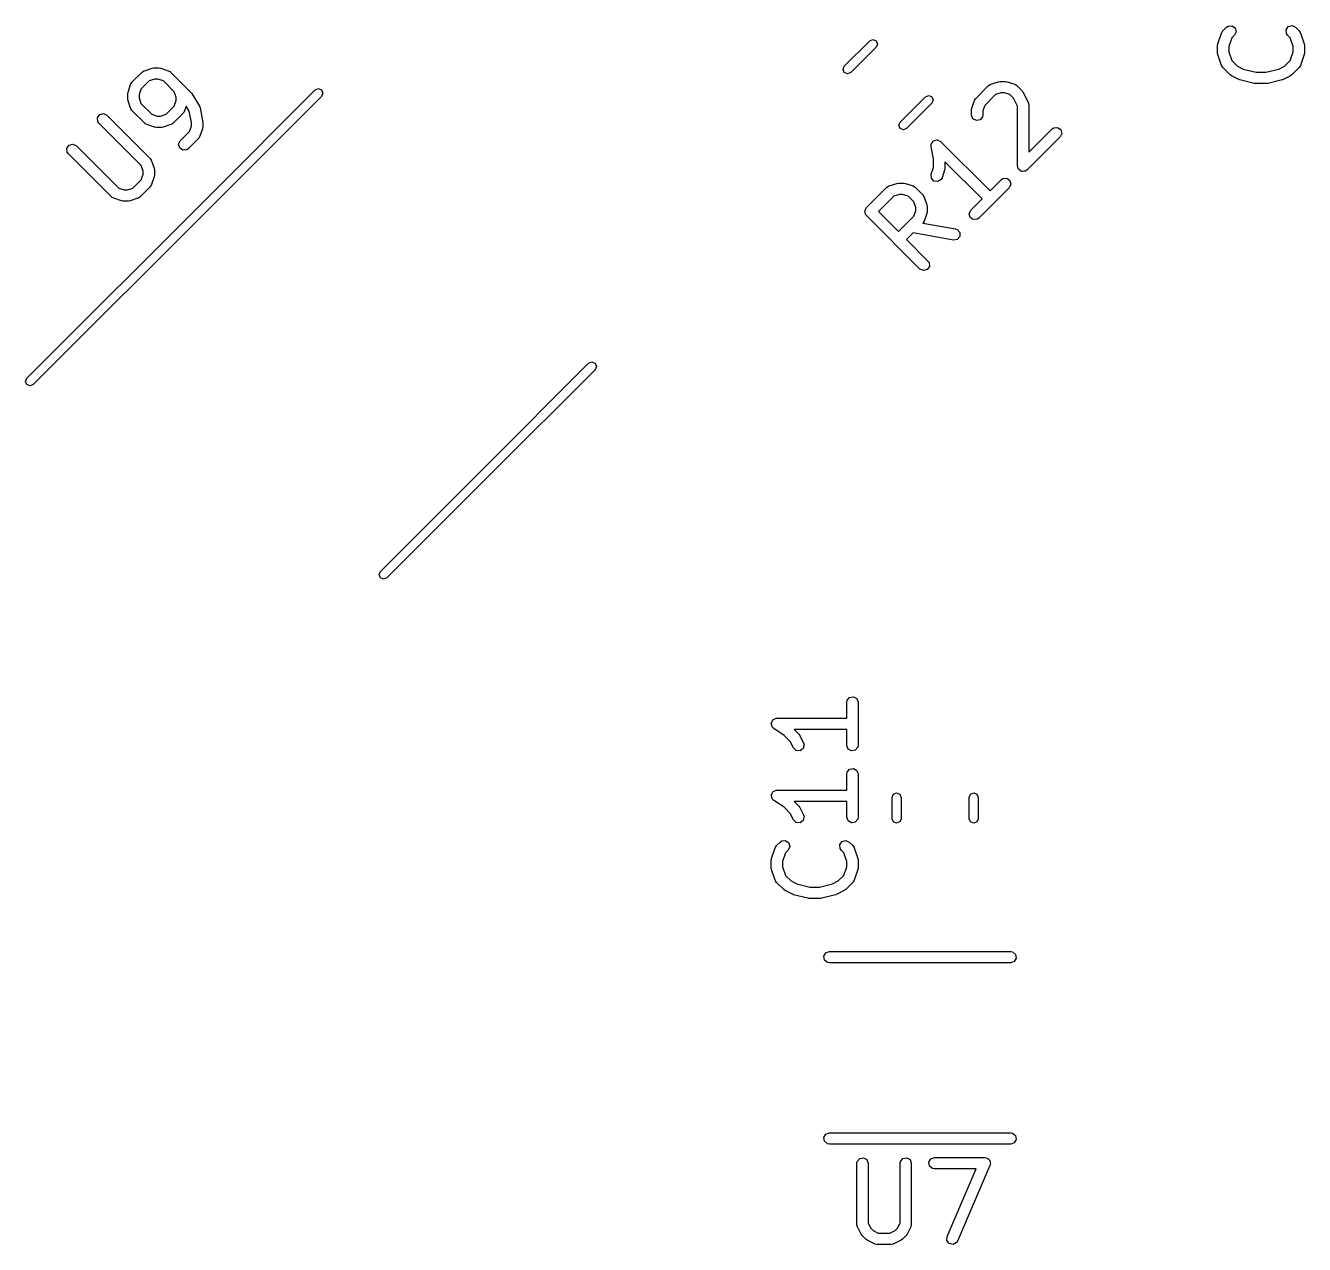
# Model space of a CAD drawing. Extents: x -1.52 to 1.51, y -1.53 to 1.54.
# Drawn here: x -0.805 to -0.138, y -1.378 to -0.742 of the extents above; entities that cross this region are included whole.
import ezdxf

# ---------------------------------------------------------------- set-up
doc = ezdxf.new("R2010")
doc.units = 0
doc.header["$MEASUREMENT"] = 0
doc.layers.add('BLACK', color=7, linetype='CONTINUOUS')

msp = doc.modelspace()

# ---------------------------------------------------------------- linework, layer by layer
at = {"layer": 'BLACK', "linetype": 'CONTINUOUS'}
for p, q in [((-0.18332, -0.75195), (-0.18144, -0.74633)), ((-0.18144, -0.74633), (-0.18096, -0.74543)), ((-0.18096, -0.74543), (-0.18081, -0.74533)), ((-0.18081, -0.74533), (-0.18073, -0.74518)), ((-0.18073, -0.74518), (-0.17886, -0.7433)), ((-0.17886, -0.7433), (-0.17802, -0.74271)), ((-0.17802, -0.74271), (-0.176, -0.74254)), ((-0.176, -0.74254), (-0.17435, -0.74369)), ((-0.17383, -0.74565), (-0.17468, -0.74748)), ((-0.17435, -0.74369), (-0.17383, -0.74565)), ((-0.14775, -0.74462), (-0.14659, -0.74297)), ((-0.14758, -0.74664), (-0.14775, -0.74462)), ((-0.14699, -0.74748), (-0.14758, -0.74664)), ((-0.14659, -0.74297), (-0.14464, -0.74245)), ((-0.14464, -0.74245), (-0.14281, -0.7433)), ((-0.14281, -0.7433), (-0.14094, -0.74518)), ((-0.14094, -0.74518), (-0.14035, -0.74601)), ((-0.14035, -0.74601), (-0.14033, -0.74619)), ((-0.14033, -0.74619), (-0.14022, -0.74633)), ((-0.14022, -0.74633), (-0.13835, -0.75195)), ((-0.37806, -0.76366), (-0.36485, -0.75045)), ((-0.36485, -0.75045), (-0.36318, -0.74975)), ((-0.36318, -0.74975), (-0.36151, -0.75045)), ((-0.36151, -0.75045), (-0.36081, -0.75212)), ((-0.36081, -0.75212), (-0.36151, -0.75379)), ((-0.18347, -0.75289), (-0.18332, -0.75202)), ((-0.18347, -0.75664), (-0.18347, -0.75289)), ((-0.18332, -0.75202), (-0.18332, -0.75195)), ((-0.17606, -0.74886), (-0.17757, -0.75337)), ((-0.17757, -0.75337), (-0.17757, -0.75616)), ((-0.17468, -0.74748), (-0.17606, -0.74886)), ((-0.1456, -0.74886), (-0.14699, -0.74748)), ((-0.1441, -0.75337), (-0.1456, -0.74886)), ((-0.1441, -0.75616), (-0.1441, -0.75337)), ((-0.13835, -0.75195), (-0.13822, -0.75283)), ((-0.13822, -0.75283), (-0.1382, -0.75289)), ((-0.1382, -0.75289), (-0.1382, -0.75664)), ((-0.36151, -0.75379), (-0.37472, -0.767)), ((-0.18345, -0.7567), (-0.18347, -0.75664)), ((-0.18332, -0.75757), (-0.18345, -0.7567)), ((-0.18144, -0.76319), (-0.18332, -0.75757)), ((-0.17757, -0.75616), (-0.17606, -0.76067)), ((-0.1456, -0.76067), (-0.1441, -0.75616)), ((-0.13835, -0.75757), (-0.14022, -0.76319)), ((-0.1382, -0.75664), (-0.13835, -0.75751)), ((-0.13835, -0.75751), (-0.13835, -0.75757)), ((-0.74943, -0.77199), (-0.74413, -0.76668)), ((-0.74413, -0.76668), (-0.74329, -0.76609)), ((-0.74329, -0.76609), (-0.74311, -0.76608)), ((-0.74311, -0.76608), (-0.74297, -0.76597)), ((-0.74297, -0.76597), (-0.73899, -0.76464)), ((-0.73899, -0.76464), (-0.73812, -0.76451)), ((-0.73812, -0.76451), (-0.73806, -0.76449)), ((-0.73806, -0.76449), (-0.73541, -0.76449)), ((-0.73541, -0.76449), (-0.73454, -0.76465)), ((-0.73454, -0.76465), (-0.73448, -0.76464)), ((-0.73448, -0.76464), (-0.7305, -0.76597)), ((-0.7305, -0.76597), (-0.7296, -0.76646)), ((-0.7296, -0.76646), (-0.7295, -0.76661)), ((-0.7295, -0.76661), (-0.72935, -0.76668)), ((-0.72935, -0.76668), (-0.71874, -0.77729)), ((-0.37875, -0.76533), (-0.37806, -0.76366)), ((-0.37806, -0.767), (-0.37875, -0.76533)), ((-0.18134, -0.76333), (-0.18144, -0.76319)), ((-0.18132, -0.76351), (-0.18134, -0.76333)), ((-0.18073, -0.76435), (-0.18132, -0.76351)), ((-0.17698, -0.7681), (-0.18073, -0.76435)), ((-0.17606, -0.76067), (-0.17315, -0.76358)), ((-0.17315, -0.76358), (-0.17011, -0.7651)), ((-0.17011, -0.7651), (-0.16328, -0.76681)), ((-0.15838, -0.76681), (-0.15155, -0.7651)), ((-0.15155, -0.7651), (-0.14852, -0.76358)), ((-0.14852, -0.76358), (-0.1456, -0.76067)), ((-0.14094, -0.76435), (-0.14469, -0.7681)), ((-0.14086, -0.76419), (-0.14094, -0.76435)), ((-0.14071, -0.7641), (-0.14086, -0.76419)), ((-0.14022, -0.76319), (-0.14071, -0.7641)), ((-0.75147, -0.77712), (-0.75014, -0.77314)), ((-0.75014, -0.77314), (-0.74965, -0.77224)), ((-0.74965, -0.77224), (-0.7495, -0.77214)), ((-0.7495, -0.77214), (-0.74943, -0.77199)), ((-0.74044, -0.77135), (-0.74476, -0.77567)), ((-0.73758, -0.7704), (-0.74044, -0.77135)), ((-0.73589, -0.7704), (-0.73758, -0.7704)), ((-0.73303, -0.77135), (-0.73589, -0.7704)), ((-0.72738, -0.77699), (-0.73303, -0.77135)), ((-0.37639, -0.76769), (-0.37806, -0.767)), ((-0.37472, -0.767), (-0.37639, -0.76769)), ((-0.30286, -0.77377), (-0.30202, -0.77319)), ((-0.30202, -0.77319), (-0.30185, -0.77317)), ((-0.30185, -0.77317), (-0.30171, -0.77306)), ((-0.30171, -0.77306), (-0.29773, -0.77173)), ((-0.29773, -0.77173), (-0.29686, -0.7716)), ((-0.29686, -0.7716), (-0.2968, -0.77158)), ((-0.2968, -0.77158), (-0.29415, -0.77158)), ((-0.29415, -0.77158), (-0.29328, -0.77174)), ((-0.29328, -0.77174), (-0.29321, -0.77173)), ((-0.29321, -0.77173), (-0.28924, -0.77306)), ((-0.28924, -0.77306), (-0.28834, -0.77355)), ((-0.17692, -0.76813), (-0.17698, -0.7681)), ((-0.17622, -0.76865), (-0.17692, -0.76813)), ((-0.17247, -0.77053), (-0.17622, -0.76865)), ((-0.17233, -0.77054), (-0.17247, -0.77053)), ((-0.17186, -0.77075), (-0.17233, -0.77054)), ((-0.16436, -0.77263), (-0.17186, -0.77075)), ((-0.16423, -0.77261), (-0.16436, -0.77263)), ((-0.16365, -0.77271), (-0.16423, -0.77261)), ((-0.15802, -0.77271), (-0.16365, -0.77271)), ((-0.16328, -0.76681), (-0.15838, -0.76681)), ((-0.15789, -0.77267), (-0.15802, -0.77271)), ((-0.15731, -0.77263), (-0.15789, -0.77267)), ((-0.14981, -0.77075), (-0.15731, -0.77263)), ((-0.14969, -0.77067), (-0.14981, -0.77075)), ((-0.1492, -0.77053), (-0.14969, -0.77067)), ((-0.14545, -0.76865), (-0.1492, -0.77053)), ((-0.14541, -0.7686), (-0.14545, -0.76865)), ((-0.14469, -0.7681), (-0.14541, -0.7686)), ((-0.75162, -0.77805), (-0.75147, -0.77718)), ((-0.75162, -0.7807), (-0.75162, -0.77805)), ((-0.75147, -0.77718), (-0.75147, -0.77712)), ((-0.74476, -0.77567), (-0.74571, -0.77853)), ((-0.74571, -0.77853), (-0.74571, -0.78022)), ((-0.72643, -0.77985), (-0.72738, -0.77699)), ((-0.72643, -0.78155), (-0.72643, -0.77985)), ((-0.71874, -0.77729), (-0.7184, -0.77777)), ((-0.7184, -0.77777), (-0.7183, -0.77786)), ((-0.7183, -0.77786), (-0.71432, -0.78448)), ((-0.70817, -0.83033), (-0.65389, -0.77604)), ((-0.65055, -0.77938), (-0.70483, -0.83367)), ((-0.65389, -0.77604), (-0.65222, -0.77535)), ((-0.65222, -0.77535), (-0.65055, -0.77604)), ((-0.65055, -0.77604), (-0.64986, -0.77771)), ((-0.64986, -0.77771), (-0.65055, -0.77938)), ((-0.34897, -0.79275), (-0.33576, -0.77954)), ((-0.33576, -0.77954), (-0.33409, -0.77885)), ((-0.33409, -0.77885), (-0.33242, -0.77954)), ((-0.33242, -0.77954), (-0.33172, -0.78121)), ((-0.30949, -0.7804), (-0.30286, -0.77377)), ((-0.29918, -0.77844), (-0.30482, -0.78409)), ((-0.29632, -0.77749), (-0.29918, -0.77844)), ((-0.29463, -0.77749), (-0.29632, -0.77749)), ((-0.29177, -0.77844), (-0.29463, -0.77749)), ((-0.28995, -0.78026), (-0.29177, -0.77844)), ((-0.28834, -0.77355), (-0.28824, -0.7737)), ((-0.28824, -0.7737), (-0.28808, -0.77377)), ((-0.28808, -0.77377), (-0.28543, -0.77643)), ((-0.28543, -0.77643), (-0.28493, -0.77715)), ((-0.28493, -0.77715), (-0.28488, -0.77719)), ((-0.28488, -0.77719), (-0.28223, -0.7825)), ((-0.7516, -0.78076), (-0.75162, -0.7807)), ((-0.75147, -0.78163), (-0.7516, -0.78076)), ((-0.75014, -0.78561), (-0.75147, -0.78163)), ((-0.75003, -0.78575), (-0.75014, -0.78561)), ((-0.75002, -0.78593), (-0.75003, -0.78575)), ((-0.74943, -0.78677), (-0.75002, -0.78593)), ((-0.74571, -0.78022), (-0.74476, -0.78308)), ((-0.74476, -0.78308), (-0.73912, -0.78873)), ((-0.7317, -0.78873), (-0.72738, -0.78441)), ((-0.72738, -0.78441), (-0.72643, -0.78155)), ((-0.72119, -0.78451), (-0.722, -0.78694)), ((-0.71965, -0.78708), (-0.72119, -0.78451)), ((-0.71432, -0.78448), (-0.71396, -0.78541)), ((-0.71396, -0.78541), (-0.71396, -0.78543)), ((-0.71396, -0.78543), (-0.71263, -0.79205)), ((-0.33242, -0.78288), (-0.34563, -0.79609)), ((-0.33172, -0.78121), (-0.33242, -0.78288)), ((-0.31168, -0.78647), (-0.31153, -0.7856)), ((-0.31168, -0.78912), (-0.31168, -0.78647)), ((-0.31153, -0.78553), (-0.31021, -0.78156)), ((-0.31153, -0.7856), (-0.31153, -0.78553)), ((-0.31021, -0.78156), (-0.30972, -0.78065)), ((-0.30972, -0.78065), (-0.30957, -0.78056)), ((-0.30957, -0.78056), (-0.30949, -0.7804)), ((-0.30482, -0.78409), (-0.30578, -0.78695)), ((-0.28782, -0.78451), (-0.28995, -0.78026)), ((-0.28782, -0.81563), (-0.28782, -0.78451)), ((-0.28223, -0.7825), (-0.28193, -0.78348)), ((-0.28193, -0.78348), (-0.28198, -0.78365)), ((-0.28198, -0.78365), (-0.28192, -0.78382)), ((-0.28192, -0.78382), (-0.28192, -0.8085)), ((-0.76743, -0.79054), (-0.76627, -0.78889)), ((-0.76725, -0.79255), (-0.76743, -0.79054)), ((-0.76666, -0.79339), (-0.76725, -0.79255)), ((-0.76627, -0.78889), (-0.76432, -0.78836)), ((-0.76432, -0.78836), (-0.76249, -0.78922)), ((-0.76249, -0.78922), (-0.73995, -0.81176)), ((-0.7428, -0.79339), (-0.74943, -0.78677)), ((-0.73912, -0.78873), (-0.73626, -0.78968)), ((-0.73626, -0.78968), (-0.73456, -0.78968)), ((-0.73456, -0.78968), (-0.7317, -0.78873)), ((-0.72272, -0.78809), (-0.72802, -0.79339)), ((-0.72264, -0.78793), (-0.72272, -0.78809)), ((-0.72249, -0.78784), (-0.72264, -0.78793)), ((-0.722, -0.78694), (-0.72249, -0.78784)), ((-0.71848, -0.79292), (-0.71965, -0.78708)), ((-0.71848, -0.7948), (-0.71848, -0.79292)), ((-0.71263, -0.79205), (-0.71262, -0.7925)), ((-0.71262, -0.7925), (-0.71257, -0.79263)), ((-0.71257, -0.79263), (-0.71257, -0.79528)), ((-0.34966, -0.79442), (-0.34897, -0.79275)), ((-0.31099, -0.79102), (-0.31168, -0.78912)), ((-0.30924, -0.79203), (-0.31099, -0.79102)), ((-0.30725, -0.79168), (-0.30924, -0.79203)), ((-0.30596, -0.79013), (-0.30725, -0.79168)), ((-0.30578, -0.78912), (-0.30596, -0.79013)), ((-0.30578, -0.78695), (-0.30578, -0.78912)), ((-0.74462, -0.81544), (-0.76666, -0.79339)), ((-0.74264, -0.79347), (-0.7428, -0.79339)), ((-0.74255, -0.79362), (-0.74264, -0.79347)), ((-0.74165, -0.79411), (-0.74255, -0.79362)), ((-0.73767, -0.79543), (-0.74165, -0.79411)), ((-0.7376, -0.79543), (-0.73767, -0.79543)), ((-0.73674, -0.79558), (-0.7376, -0.79543)), ((-0.73408, -0.79558), (-0.73674, -0.79558)), ((-0.73402, -0.79556), (-0.73408, -0.79558)), ((-0.73315, -0.79543), (-0.73402, -0.79556)), ((-0.72917, -0.79411), (-0.73315, -0.79543)), ((-0.72903, -0.794), (-0.72917, -0.79411)), ((-0.72886, -0.79398), (-0.72903, -0.794)), ((-0.72802, -0.79339), (-0.72886, -0.79398)), ((-0.72424, -0.80248), (-0.71943, -0.79766)), ((-0.71943, -0.79766), (-0.71848, -0.7948)), ((-0.71272, -0.79622), (-0.71405, -0.80019)), ((-0.71257, -0.79528), (-0.71273, -0.79615)), ((-0.71273, -0.79615), (-0.71272, -0.79622)), ((-0.34897, -0.79609), (-0.34966, -0.79442)), ((-0.3473, -0.79678), (-0.34897, -0.79609)), ((-0.34563, -0.79609), (-0.3473, -0.79678)), ((-0.28192, -0.8085), (-0.26972, -0.79631)), ((-0.26972, -0.79631), (-0.26888, -0.79572)), ((-0.26888, -0.79572), (-0.26687, -0.79555)), ((-0.26687, -0.79555), (-0.26522, -0.7967)), ((-0.26469, -0.79866), (-0.26555, -0.80049)), ((-0.26522, -0.7967), (-0.26469, -0.79866)), ((-0.78333, -0.80645), (-0.78218, -0.8048)), ((-0.78316, -0.80846), (-0.78333, -0.80645)), ((-0.78218, -0.8048), (-0.78022, -0.80427)), ((-0.78022, -0.80427), (-0.77839, -0.80513)), ((-0.77839, -0.80513), (-0.75635, -0.82717)), ((-0.7251, -0.80431), (-0.72424, -0.80248)), ((-0.72457, -0.80626), (-0.7251, -0.80431)), ((-0.72292, -0.80741), (-0.72457, -0.80626)), ((-0.72006, -0.80665), (-0.72091, -0.80724)), ((-0.71476, -0.80135), (-0.72006, -0.80665)), ((-0.71469, -0.80119), (-0.71476, -0.80135)), ((-0.71454, -0.8011), (-0.71469, -0.80119)), ((-0.71405, -0.80019), (-0.71454, -0.8011)), ((-0.33286, -0.80458), (-0.33278, -0.80443)), ((-0.33284, -0.80561), (-0.33286, -0.80458)), ((-0.33157, -0.81195), (-0.33284, -0.80561)), ((-0.33279, -0.80426), (-0.3323, -0.80356)), ((-0.33278, -0.80443), (-0.33279, -0.80426)), ((-0.3323, -0.80356), (-0.33189, -0.80281)), ((-0.33189, -0.80281), (-0.33173, -0.80275)), ((-0.33173, -0.80275), (-0.33164, -0.80261)), ((-0.33164, -0.80261), (-0.33081, -0.80239)), ((-0.33081, -0.80239), (-0.33001, -0.80207)), ((-0.33001, -0.80207), (-0.32985, -0.80213)), ((-0.32985, -0.80213), (-0.32968, -0.80209)), ((-0.32968, -0.80209), (-0.32891, -0.80245)), ((-0.32891, -0.80245), (-0.3281, -0.80272)), ((-0.3281, -0.80272), (-0.32801, -0.80287)), ((-0.32801, -0.80287), (-0.32785, -0.80294)), ((-0.32785, -0.80294), (-0.3021, -0.82869)), ((-0.26555, -0.80049), (-0.28278, -0.81772)), ((-0.78257, -0.8093), (-0.78316, -0.80846)), ((-0.76003, -0.83184), (-0.78257, -0.8093)), ((-0.73995, -0.81176), (-0.73936, -0.81259)), ((-0.73936, -0.81259), (-0.73935, -0.81277)), ((-0.73935, -0.81277), (-0.73924, -0.81291)), ((-0.73924, -0.81291), (-0.73791, -0.81689)), ((-0.72091, -0.80724), (-0.72292, -0.80741)), ((-0.33157, -0.81648), (-0.33157, -0.81195)), ((-0.74367, -0.8183), (-0.74462, -0.81544)), ((-0.74462, -0.82285), (-0.74367, -0.81999)), ((-0.74367, -0.81999), (-0.74367, -0.8183)), ((-0.73791, -0.81689), (-0.73778, -0.81776)), ((-0.73778, -0.81776), (-0.73776, -0.81782)), ((-0.73776, -0.81782), (-0.73776, -0.82047)), ((-0.33274, -0.82), (-0.33157, -0.81648)), ((-0.33269, -0.82202), (-0.33274, -0.82)), ((-0.32581, -0.81789), (-0.32714, -0.82187)), ((-0.32566, -0.81696), (-0.32582, -0.81783)), ((-0.32582, -0.81783), (-0.32581, -0.81789)), ((-0.30628, -0.83286), (-0.32566, -0.81348)), ((-0.32566, -0.81348), (-0.32566, -0.81696)), ((-0.28752, -0.81647), (-0.28782, -0.81563)), ((-0.28729, -0.81732), (-0.28752, -0.81647)), ((-0.28718, -0.8174), (-0.28729, -0.81732)), ((-0.28713, -0.81753), (-0.28718, -0.8174)), ((-0.28636, -0.81797), (-0.28713, -0.81753)), ((-0.28563, -0.81848), (-0.28636, -0.81797)), ((-0.2855, -0.81847), (-0.28563, -0.81848)), ((-0.28538, -0.81854), (-0.2855, -0.81847)), ((-0.28451, -0.81839), (-0.28538, -0.81854)), ((-0.28362, -0.81831), (-0.28451, -0.81839)), ((-0.28347, -0.8182), (-0.28362, -0.81831)), ((-0.28339, -0.81819), (-0.28347, -0.8182)), ((-0.28331, -0.81809), (-0.28339, -0.81819)), ((-0.28278, -0.81772), (-0.28331, -0.81809)), ((-0.74894, -0.82717), (-0.74462, -0.82285)), ((-0.73995, -0.82654), (-0.74525, -0.83184)), ((-0.73988, -0.82638), (-0.73995, -0.82654)), ((-0.73972, -0.82628), (-0.73988, -0.82638)), ((-0.73924, -0.82538), (-0.73972, -0.82628)), ((-0.73791, -0.82141), (-0.73924, -0.82538)), ((-0.73776, -0.82047), (-0.73791, -0.82134)), ((-0.73791, -0.82134), (-0.73791, -0.82141)), ((-0.35589, -0.8268), (-0.35505, -0.82621)), ((-0.35505, -0.82621), (-0.35487, -0.8262)), ((-0.35487, -0.8262), (-0.35474, -0.82609)), ((-0.35474, -0.82609), (-0.35076, -0.82476)), ((-0.35076, -0.82476), (-0.34989, -0.82463)), ((-0.34989, -0.82463), (-0.34983, -0.82461)), ((-0.34983, -0.82461), (-0.34718, -0.82461)), ((-0.34718, -0.82461), (-0.3463, -0.82476)), ((-0.3463, -0.82476), (-0.34624, -0.82476)), ((-0.34624, -0.82476), (-0.34226, -0.82609)), ((-0.34226, -0.82609), (-0.34136, -0.82657)), ((-0.34136, -0.82657), (-0.34127, -0.82673)), ((-0.34127, -0.82673), (-0.34111, -0.8268)), ((-0.33135, -0.82353), (-0.33269, -0.82202)), ((-0.32935, -0.82383), (-0.33135, -0.82353)), ((-0.32763, -0.82277), (-0.32935, -0.82383)), ((-0.32714, -0.82187), (-0.32763, -0.82277)), ((-0.3021, -0.82869), (-0.29624, -0.82282)), ((-0.29624, -0.82282), (-0.2954, -0.82224)), ((-0.2954, -0.82224), (-0.29338, -0.82206)), ((-0.29338, -0.82206), (-0.29173, -0.82322)), ((-0.29121, -0.82517), (-0.29206, -0.827)), ((-0.29173, -0.82322), (-0.29121, -0.82517)), ((-0.80422, -0.92637), (-0.70817, -0.83033)), ((-0.75987, -0.83191), (-0.76003, -0.83184)), ((-0.75978, -0.83206), (-0.75987, -0.83191)), ((-0.75888, -0.83255), (-0.75978, -0.83206)), ((-0.7549, -0.83388), (-0.75888, -0.83255)), ((-0.75635, -0.82717), (-0.75349, -0.82812)), ((-0.75349, -0.82812), (-0.7518, -0.82812)), ((-0.7518, -0.82812), (-0.74894, -0.82717)), ((-0.74641, -0.83255), (-0.75038, -0.83388)), ((-0.74627, -0.83244), (-0.74641, -0.83255)), ((-0.74609, -0.83243), (-0.74627, -0.83244)), ((-0.74525, -0.83184), (-0.74609, -0.83243)), ((-0.70817, -0.83033), (-0.70817, -0.83033)), ((-0.3665, -0.8374), (-0.35589, -0.8268)), ((-0.35221, -0.83147), (-0.36023, -0.83949)), ((-0.34935, -0.83052), (-0.35221, -0.83147)), ((-0.34765, -0.83052), (-0.34935, -0.83052)), ((-0.34479, -0.83147), (-0.34765, -0.83052)), ((-0.3418, -0.83446), (-0.34479, -0.83147)), ((-0.34111, -0.8268), (-0.33713, -0.83078)), ((-0.33713, -0.83078), (-0.33654, -0.83162)), ((-0.33654, -0.83162), (-0.33653, -0.83179)), ((-0.33653, -0.83179), (-0.33642, -0.83193)), ((-0.33642, -0.83193), (-0.33509, -0.83591)), ((-0.31214, -0.83873), (-0.30628, -0.83286)), ((-0.29206, -0.827), (-0.30797, -0.84291)), ((-0.70483, -0.83367), (-0.80088, -0.92971)), ((-0.75484, -0.83388), (-0.7549, -0.83388)), ((-0.75397, -0.83403), (-0.75484, -0.83388)), ((-0.75132, -0.83403), (-0.75397, -0.83403)), ((-0.75126, -0.83401), (-0.75132, -0.83403)), ((-0.75038, -0.83388), (-0.75126, -0.83401)), ((-0.70483, -0.83367), (-0.70483, -0.83367)), ((-0.36735, -0.83924), (-0.36724, -0.83899)), ((-0.36715, -0.83998), (-0.36735, -0.83924)), ((-0.36726, -0.83873), (-0.36682, -0.8381)), ((-0.36724, -0.83899), (-0.36726, -0.83873)), ((-0.36708, -0.84074), (-0.36715, -0.83998)), ((-0.36682, -0.8381), (-0.3665, -0.8374)), ((-0.36023, -0.83949), (-0.34983, -0.8499)), ((-0.34085, -0.83732), (-0.3418, -0.83446)), ((-0.3418, -0.84188), (-0.34085, -0.83901)), ((-0.34085, -0.83901), (-0.34085, -0.83732)), ((-0.33494, -0.83949), (-0.3351, -0.84036)), ((-0.33509, -0.83591), (-0.33496, -0.83678)), ((-0.33496, -0.83678), (-0.33494, -0.83684)), ((-0.33494, -0.83684), (-0.33494, -0.83949)), ((-0.313, -0.84056), (-0.31214, -0.83873)), ((-0.36686, -0.84106), (-0.36708, -0.84074)), ((-0.36683, -0.84119), (-0.36686, -0.84106)), ((-0.36672, -0.84126), (-0.36683, -0.84119)), ((-0.3665, -0.84158), (-0.36672, -0.84126)), ((-0.33866, -0.86942), (-0.3665, -0.84158)), ((-0.34983, -0.8499), (-0.3418, -0.84188)), ((-0.33706, -0.8454), (-0.33712, -0.84552)), ((-0.33712, -0.84552), (-0.32015, -0.84852)), ((-0.33691, -0.84531), (-0.33706, -0.8454)), ((-0.33642, -0.8444), (-0.33691, -0.84531)), ((-0.33509, -0.84043), (-0.33642, -0.8444)), ((-0.3351, -0.84036), (-0.33509, -0.84043)), ((-0.31248, -0.84251), (-0.313, -0.84056)), ((-0.31082, -0.84367), (-0.31248, -0.84251)), ((-0.30881, -0.84349), (-0.31082, -0.84367)), ((-0.30797, -0.84291), (-0.30881, -0.84349)), ((-0.3422, -0.85062), (-0.34565, -0.85408)), ((-0.32117, -0.85433), (-0.3422, -0.85062)), ((-0.32015, -0.84852), (-0.31918, -0.84887)), ((-0.31918, -0.84887), (-0.31789, -0.85042)), ((-0.31789, -0.85243), (-0.31918, -0.85398)), ((-0.31789, -0.85042), (-0.31789, -0.85243)), ((-0.34565, -0.85408), (-0.33448, -0.86524)), ((-0.31918, -0.85398), (-0.32117, -0.85433)), ((-0.33448, -0.86524), (-0.33389, -0.86608)), ((-0.33389, -0.86608), (-0.33372, -0.8681)), ((-0.33683, -0.87027), (-0.33866, -0.86942)), ((-0.33488, -0.86975), (-0.33683, -0.87027)), ((-0.33372, -0.8681), (-0.33488, -0.86975)), ((-0.56564, -0.97286), (-0.51135, -0.91858)), ((-0.51135, -0.91858), (-0.50968, -0.91789)), ((-0.50968, -0.91789), (-0.50801, -0.91858)), ((-0.50801, -0.91858), (-0.50732, -0.92025)), ((-0.80491, -0.92804), (-0.80422, -0.92637)), ((-0.50801, -0.92192), (-0.5623, -0.9762)), ((-0.50732, -0.92025), (-0.50801, -0.92192)), ((-0.80422, -0.92971), (-0.80491, -0.92804)), ((-0.80255, -0.93041), (-0.80422, -0.92971)), ((-0.80088, -0.92971), (-0.80255, -0.93041)), ((-0.61992, -1.02715), (-0.56564, -0.97286)), ((-0.56564, -0.97286), (-0.56564, -0.97286)), ((-0.5623, -0.97621), (-0.61658, -1.03049)), ((-0.5623, -0.9762), (-0.5623, -0.97621)), ((-0.62062, -1.02882), (-0.61992, -1.02715)), ((-0.61992, -1.03049), (-0.62062, -1.02882)), ((-0.61825, -1.03118), (-0.61992, -1.03049)), ((-0.61658, -1.03049), (-0.61825, -1.03118)), ((-0.3766, -1.09436), (-0.3753, -1.09282)), ((-0.3753, -1.09282), (-0.37331, -1.09247)), ((-0.37331, -1.09247), (-0.37156, -1.09348)), ((-0.37678, -1.09537), (-0.3766, -1.09436)), ((-0.37678, -1.10367), (-0.37678, -1.09537)), ((-0.37156, -1.09348), (-0.37087, -1.09537)), ((-0.37087, -1.09537), (-0.37087, -1.11787)), ((-0.41614, -1.10643), (-0.41607, -1.10628)), ((-0.4159, -1.10726), (-0.41614, -1.10643)), ((-0.4161, -1.10611), (-0.41568, -1.10537)), ((-0.41607, -1.10628), (-0.4161, -1.10611)), ((-0.41568, -1.10537), (-0.41533, -1.10458)), ((-0.41533, -1.10458), (-0.41518, -1.10451)), ((-0.41518, -1.10451), (-0.41509, -1.10436)), ((-0.41509, -1.10436), (-0.41429, -1.10407)), ((-0.41429, -1.10407), (-0.41352, -1.10369)), ((-0.41352, -1.10369), (-0.41336, -1.10373)), ((-0.41336, -1.10373), (-0.4132, -1.10367)), ((-0.4132, -1.10367), (-0.37678, -1.10367)), ((-0.41575, -1.1081), (-0.4159, -1.10726)), ((-0.41562, -1.10821), (-0.41575, -1.1081)), ((-0.41558, -1.10837), (-0.41562, -1.10821)), ((-0.41483, -1.10908), (-0.41558, -1.10837)), ((-0.40945, -1.11267), (-0.41483, -1.10908)), ((-0.40625, -1.11587), (-0.40945, -1.11267)), ((-0.37678, -1.10958), (-0.40419, -1.10958)), ((-0.40419, -1.10958), (-0.40173, -1.11203)), ((-0.40173, -1.11203), (-0.40123, -1.11276)), ((-0.40123, -1.11276), (-0.40118, -1.1128)), ((-0.40118, -1.1128), (-0.39931, -1.11655)), ((-0.37678, -1.11787), (-0.37678, -1.10958)), ((-0.40459, -1.11919), (-0.40625, -1.11587)), ((-0.40312, -1.12058), (-0.40459, -1.11919)), ((-0.39948, -1.1195), (-0.40111, -1.1207)), ((-0.39901, -1.11753), (-0.39948, -1.1195)), ((-0.39931, -1.11655), (-0.39901, -1.11753)), ((-0.37609, -1.11977), (-0.37678, -1.11787)), ((-0.37434, -1.12078), (-0.37609, -1.11977)), ((-0.37105, -1.11888), (-0.37235, -1.12043)), ((-0.37087, -1.11787), (-0.37105, -1.11888)), ((-0.40111, -1.1207), (-0.40312, -1.12058)), ((-0.37235, -1.12043), (-0.37434, -1.12078)), ((-0.37678, -1.13287), (-0.3766, -1.13186)), ((-0.37678, -1.14117), (-0.37678, -1.13287)), ((-0.3766, -1.13186), (-0.3753, -1.13031)), ((-0.3753, -1.13031), (-0.37331, -1.12996)), ((-0.37331, -1.12996), (-0.37156, -1.13097)), ((-0.37156, -1.13097), (-0.37087, -1.13287)), ((-0.37087, -1.13287), (-0.37087, -1.15537)), ((-0.41614, -1.14393), (-0.41607, -1.14377)), ((-0.4159, -1.14475), (-0.41614, -1.14393)), ((-0.4161, -1.14361), (-0.41568, -1.14286)), ((-0.41607, -1.14377), (-0.4161, -1.14361)), ((-0.41575, -1.14559), (-0.4159, -1.14475)), ((-0.41562, -1.1457), (-0.41575, -1.14559)), ((-0.41568, -1.14286), (-0.41533, -1.14208)), ((-0.41558, -1.14587), (-0.41562, -1.1457)), ((-0.41483, -1.14658), (-0.41558, -1.14587)), ((-0.41533, -1.14208), (-0.41518, -1.142)), ((-0.41518, -1.142), (-0.41509, -1.14186)), ((-0.41509, -1.14186), (-0.41429, -1.14156)), ((-0.40945, -1.15016), (-0.41483, -1.14658)), ((-0.41429, -1.14156), (-0.41352, -1.14118)), ((-0.41352, -1.14118), (-0.41336, -1.14122)), ((-0.41336, -1.14122), (-0.4132, -1.14117)), ((-0.4132, -1.14117), (-0.37678, -1.14117)), ((-0.35315, -1.14506), (-0.35246, -1.14339)), ((-0.35315, -1.15613), (-0.35315, -1.14506)), ((-0.35246, -1.14339), (-0.35079, -1.14269)), ((-0.35079, -1.14269), (-0.34912, -1.14339)), ((-0.34912, -1.14339), (-0.34842, -1.14506)), ((-0.34842, -1.14506), (-0.34842, -1.15613)), ((-0.31299, -1.14506), (-0.3123, -1.14339)), ((-0.31299, -1.15613), (-0.31299, -1.14506)), ((-0.3123, -1.14339), (-0.31063, -1.14269)), ((-0.31063, -1.14269), (-0.30896, -1.14339)), ((-0.30896, -1.14339), (-0.30827, -1.14506)), ((-0.30827, -1.14506), (-0.30827, -1.15613)), ((-0.40625, -1.15337), (-0.40945, -1.15016)), ((-0.40459, -1.15669), (-0.40625, -1.15337)), ((-0.37678, -1.14707), (-0.40419, -1.14707)), ((-0.40419, -1.14707), (-0.40173, -1.14953)), ((-0.40173, -1.14953), (-0.40123, -1.15025)), ((-0.40123, -1.15025), (-0.40118, -1.1503)), ((-0.40118, -1.1503), (-0.39931, -1.15405)), ((-0.37678, -1.15537), (-0.37678, -1.14707)), ((-0.40312, -1.15808), (-0.40459, -1.15669)), ((-0.40111, -1.1582), (-0.40312, -1.15808)), ((-0.39948, -1.15699), (-0.40111, -1.1582)), ((-0.39901, -1.15503), (-0.39948, -1.15699)), ((-0.39931, -1.15405), (-0.39901, -1.15503)), ((-0.37609, -1.15727), (-0.37678, -1.15537)), ((-0.37434, -1.15827), (-0.37609, -1.15727)), ((-0.37235, -1.15792), (-0.37434, -1.15827)), ((-0.37105, -1.15638), (-0.37235, -1.15792)), ((-0.37087, -1.15537), (-0.37105, -1.15638)), ((-0.35246, -1.1578), (-0.35315, -1.15613)), ((-0.35079, -1.15849), (-0.35246, -1.1578)), ((-0.34912, -1.1578), (-0.35079, -1.15849)), ((-0.34842, -1.15613), (-0.34912, -1.1578)), ((-0.3123, -1.1578), (-0.31299, -1.15613)), ((-0.31063, -1.15849), (-0.3123, -1.1578)), ((-0.30896, -1.1578), (-0.31063, -1.15849)), ((-0.30827, -1.15613), (-0.30896, -1.1578)), ((-0.416, -1.17693), (-0.41412, -1.17131)), ((-0.41412, -1.17131), (-0.41363, -1.1704)), ((-0.41363, -1.1704), (-0.41348, -1.17031)), ((-0.41348, -1.17031), (-0.41341, -1.17015)), ((-0.41341, -1.17015), (-0.41153, -1.16828)), ((-0.41153, -1.16828), (-0.41069, -1.16769)), ((-0.41069, -1.16769), (-0.40868, -1.16751)), ((-0.40736, -1.17245), (-0.40874, -1.17383)), ((-0.40868, -1.16751), (-0.40703, -1.16867)), ((-0.40651, -1.17062), (-0.40736, -1.17245)), ((-0.40703, -1.16867), (-0.40651, -1.17062)), ((-0.38043, -1.1696), (-0.37927, -1.16795)), ((-0.38025, -1.17161), (-0.38043, -1.1696)), ((-0.37966, -1.17245), (-0.38025, -1.17161)), ((-0.37828, -1.17384), (-0.37966, -1.17245)), ((-0.37927, -1.16795), (-0.37732, -1.16742)), ((-0.37732, -1.16742), (-0.37549, -1.16828)), ((-0.37549, -1.16828), (-0.37361, -1.17015)), ((-0.37361, -1.17015), (-0.37302, -1.17099)), ((-0.37302, -1.17099), (-0.37301, -1.17117)), ((-0.37301, -1.17117), (-0.3729, -1.17131)), ((-0.3729, -1.17131), (-0.37102, -1.17693)), ((-0.41615, -1.17786), (-0.416, -1.17699)), ((-0.41615, -1.18161), (-0.41615, -1.17786)), ((-0.416, -1.17699), (-0.416, -1.17693)), ((-0.40874, -1.17383), (-0.41024, -1.17834)), ((-0.41024, -1.17834), (-0.41024, -1.18113)), ((-0.37678, -1.17834), (-0.37828, -1.17384)), ((-0.37678, -1.18113), (-0.37678, -1.17834)), ((-0.37102, -1.17693), (-0.37089, -1.1778)), ((-0.37089, -1.1778), (-0.37087, -1.17786)), ((-0.37087, -1.17786), (-0.37087, -1.18161)), ((-0.41613, -1.18167), (-0.41615, -1.18161)), ((-0.416, -1.18255), (-0.41613, -1.18167)), ((-0.41412, -1.18817), (-0.416, -1.18255)), ((-0.41024, -1.18113), (-0.40874, -1.18564)), ((-0.40874, -1.18564), (-0.40582, -1.18856)), ((-0.3812, -1.18856), (-0.37828, -1.18564)), ((-0.37828, -1.18564), (-0.37678, -1.18113)), ((-0.37102, -1.18255), (-0.3729, -1.18817)), ((-0.37087, -1.18161), (-0.37103, -1.18248)), ((-0.37103, -1.18248), (-0.37102, -1.18255)), ((-0.41401, -1.18831), (-0.41412, -1.18817)), ((-0.414, -1.18849), (-0.41401, -1.18831)), ((-0.41341, -1.18933), (-0.414, -1.18849)), ((-0.40966, -1.19308), (-0.41341, -1.18933)), ((-0.4096, -1.1931), (-0.40966, -1.19308)), ((-0.40889, -1.19363), (-0.4096, -1.1931)), ((-0.40582, -1.18856), (-0.40279, -1.19008)), ((-0.40279, -1.19008), (-0.39596, -1.19178)), ((-0.39596, -1.19178), (-0.39106, -1.19178)), ((-0.39106, -1.19178), (-0.38423, -1.19008)), ((-0.38423, -1.19008), (-0.3812, -1.18856)), ((-0.37736, -1.19308), (-0.37809, -1.19358)), ((-0.37361, -1.18933), (-0.37736, -1.19308)), ((-0.37354, -1.18917), (-0.37361, -1.18933)), ((-0.37339, -1.18907), (-0.37354, -1.18917)), ((-0.3729, -1.18817), (-0.37339, -1.18907)), ((-0.40514, -1.1955), (-0.40889, -1.19363)), ((-0.405, -1.19552), (-0.40514, -1.1955)), ((-0.40454, -1.19573), (-0.405, -1.19552)), ((-0.39704, -1.1976), (-0.40454, -1.19573)), ((-0.3969, -1.19759), (-0.39704, -1.1976)), ((-0.39632, -1.19769), (-0.3969, -1.19759)), ((-0.3907, -1.19769), (-0.39632, -1.19769)), ((-0.39057, -1.19764), (-0.3907, -1.19769)), ((-0.38998, -1.1976), (-0.39057, -1.19764)), ((-0.38248, -1.19573), (-0.38998, -1.1976)), ((-0.38237, -1.19565), (-0.38248, -1.19573)), ((-0.38188, -1.1955), (-0.38237, -1.19565)), ((-0.37813, -1.19363), (-0.38188, -1.1955)), ((-0.37809, -1.19358), (-0.37813, -1.19363)), ((-0.38873, -1.22783), (-0.38772, -1.22608)), ((-0.38772, -1.22608), (-0.38583, -1.22539)), ((-0.38583, -1.22539), (-0.29134, -1.22539)), ((-0.29134, -1.22539), (-0.29033, -1.22557)), ((-0.29033, -1.22557), (-0.28878, -1.22687)), ((-0.38838, -1.22982), (-0.38873, -1.22783)), ((-0.38684, -1.23112), (-0.38838, -1.22982)), ((-0.38583, -1.2313), (-0.38684, -1.23112)), ((-0.29134, -1.2313), (-0.38583, -1.2313)), ((-0.28944, -1.23061), (-0.29134, -1.2313)), ((-0.28843, -1.22886), (-0.28944, -1.23061)), ((-0.28878, -1.22687), (-0.28843, -1.22886)), ((-0.38772, -1.32057), (-0.38583, -1.31988)), ((-0.38583, -1.31988), (-0.29134, -1.31988)), ((-0.29134, -1.31988), (-0.29033, -1.32006)), ((-0.29033, -1.32006), (-0.28878, -1.32136)), ((-0.38873, -1.32232), (-0.38772, -1.32057)), ((-0.38838, -1.32431), (-0.38873, -1.32232)), ((-0.38684, -1.32561), (-0.38838, -1.32431)), ((-0.38583, -1.32579), (-0.38684, -1.32561)), ((-0.29134, -1.32579), (-0.38583, -1.32579)), ((-0.28944, -1.3251), (-0.29134, -1.32579)), ((-0.28843, -1.32335), (-0.28944, -1.3251)), ((-0.28878, -1.32136), (-0.28843, -1.32335)), ((-0.37135, -1.33481), (-0.37006, -1.33326)), ((-0.37006, -1.33326), (-0.36807, -1.33291)), ((-0.36807, -1.33291), (-0.36632, -1.33392)), ((-0.34886, -1.33481), (-0.34756, -1.33326)), ((-0.34756, -1.33326), (-0.34557, -1.33291)), ((-0.34557, -1.33291), (-0.34382, -1.33392)), ((-0.33298, -1.33356), (-0.33108, -1.33287)), ((-0.33108, -1.33287), (-0.30484, -1.33287)), ((-0.30484, -1.33287), (-0.30383, -1.33304)), ((-0.30383, -1.33304), (-0.30356, -1.33327)), ((-0.30356, -1.33327), (-0.30322, -1.33335)), ((-0.30322, -1.33335), (-0.30281, -1.3339)), ((-0.37153, -1.33582), (-0.37135, -1.33481)), ((-0.37153, -1.36769), (-0.37153, -1.33582)), ((-0.36632, -1.33392), (-0.36563, -1.33582)), ((-0.36563, -1.33582), (-0.36563, -1.36699)), ((-0.34903, -1.33582), (-0.34886, -1.33481)), ((-0.34903, -1.36699), (-0.34903, -1.33582)), ((-0.34382, -1.33392), (-0.34313, -1.33582)), ((-0.34313, -1.33582), (-0.34313, -1.36769)), ((-0.33399, -1.33531), (-0.33298, -1.33356)), ((-0.33364, -1.3373), (-0.33399, -1.33531)), ((-0.33209, -1.33859), (-0.33364, -1.3373)), ((-0.33108, -1.33877), (-0.33209, -1.33859)), ((-0.30932, -1.33877), (-0.33108, -1.33877)), ((-0.32442, -1.37403), (-0.30932, -1.33877)), ((-0.30212, -1.33698), (-0.319, -1.37635)), ((-0.30281, -1.3339), (-0.30228, -1.33434)), ((-0.30228, -1.33434), (-0.30222, -1.33469)), ((-0.30222, -1.33469), (-0.30201, -1.33497)), ((-0.3021, -1.33663), (-0.30212, -1.33698)), ((-0.30193, -1.33633), (-0.3021, -1.33663)), ((-0.30201, -1.33497), (-0.30205, -1.33565)), ((-0.30205, -1.33565), (-0.30193, -1.33633)), ((-0.37147, -1.36786), (-0.37153, -1.36769)), ((-0.37151, -1.36803), (-0.37147, -1.36786)), ((-0.37122, -1.36901), (-0.37151, -1.36803)), ((-0.36934, -1.37276), (-0.37122, -1.36901)), ((-0.3693, -1.3728), (-0.36934, -1.37276)), ((-0.36879, -1.37353), (-0.3693, -1.3728)), ((-0.36563, -1.36699), (-0.36428, -1.36969)), ((-0.36428, -1.36969), (-0.36308, -1.37089)), ((-0.36308, -1.37089), (-0.36038, -1.37224)), ((-0.36038, -1.37224), (-0.35428, -1.37224)), ((-0.35428, -1.37224), (-0.35158, -1.37089)), ((-0.35158, -1.37089), (-0.35038, -1.36969)), ((-0.35038, -1.36969), (-0.34903, -1.36699)), ((-0.34532, -1.37276), (-0.34584, -1.37347)), ((-0.34344, -1.36901), (-0.34532, -1.37276)), ((-0.34342, -1.36884), (-0.34344, -1.36901)), ((-0.34331, -1.3687), (-0.34342, -1.36884)), ((-0.34313, -1.36769), (-0.34331, -1.3687)), ((-0.36692, -1.3754), (-0.36879, -1.37353)), ((-0.36686, -1.37543), (-0.36692, -1.3754)), ((-0.36615, -1.37596), (-0.36686, -1.37543)), ((-0.3624, -1.37783), (-0.36615, -1.37596)), ((-0.36223, -1.37785), (-0.3624, -1.37783)), ((-0.36209, -1.37796), (-0.36223, -1.37785)), ((-0.36108, -1.37814), (-0.36209, -1.37796)), ((-0.35358, -1.37814), (-0.36108, -1.37814)), ((-0.35341, -1.37808), (-0.35358, -1.37814)), ((-0.35324, -1.37812), (-0.35341, -1.37808)), ((-0.35226, -1.37783), (-0.35324, -1.37812)), ((-0.34851, -1.37596), (-0.35226, -1.37783)), ((-0.34847, -1.37591), (-0.34851, -1.37596)), ((-0.34774, -1.3754), (-0.34847, -1.37591)), ((-0.34587, -1.37353), (-0.34774, -1.3754)), ((-0.34584, -1.37347), (-0.34587, -1.37353)), ((-0.32454, -1.37604), (-0.32442, -1.37403)), ((-0.32333, -1.37766), (-0.32454, -1.37604)), ((-0.32136, -1.37812), (-0.32333, -1.37766)), ((-0.31956, -1.37721), (-0.32136, -1.37812)), ((-0.319, -1.37635), (-0.31956, -1.37721))]:
    msp.add_line(p, q, dxfattribs=at)

doc.saveas('drawing.dxf')
